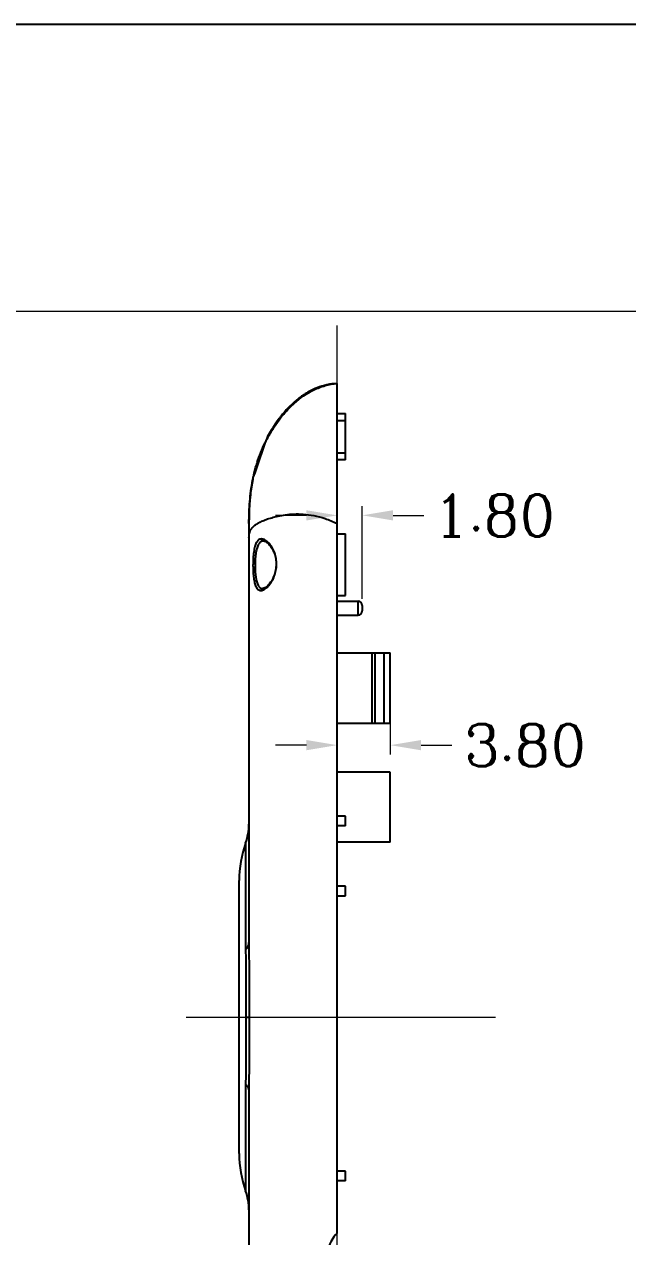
# Model space of a CAD drawing. Header units: millimetres. Extents: x -3610 to -2795, y 672 to 1276.
# Drawn here: x -2990.4 to -2947.3, y 841.1 to 927.7 of the extents above; entities that cross this region are included whole.
import ezdxf

# ---------------------------------------------------------------- set-up
doc = ezdxf.new("R2010")
doc.units = ezdxf.units.MM
doc.header["$MEASUREMENT"] = 0
doc.linetypes.add('CENTER', pattern=[50.8, 31.75, -6.35, 6.35, -6.35])
doc.layers.add('dim', color=7, linetype='Continuous')
doc.layers.add('moldbase', color=7, linetype='Continuous', lineweight=20)
doc.styles.add('ROMANC', font='romanc.shx', dxfattribs={"bigfont": 'gbcbig.shx'})
doc.dimstyles.new('YanXiu', dxfattribs={"dimtxt": 3, "dimasz": 2.2, "dimexe": 0.66, "dimexo": 0.66, "dimgap": 0.66, "dimtad": 0, "dimzin": 1, "dimdsep": 46, "dimtxsty": 'ROMANC', "dimcen": 0, "dimclrd": 256, "dimclre": 3, "dimclrt": 3, "dimazin": 0, "dimtfac": 1, "dimtofl": 0, "dimtmove": 0, "dimatfit": 3, "dimfxl": 0, "dimlwd": 5, "dimlwe": 5, "dimarcsym": 0})

# ---------------------------------------------------------------- blocks, each defined once
blk = doc.blocks.new('*D27')
at = {"layer": 'Defpoints', "color": 0, "transparency": 16777216}
for p in [(-1470.13, -1418.005), (-1471.93, -1422.652), (-1470.13, -1424.634)]:
    blk.add_point(p, dxfattribs=at)
at = {"layer": 'dim', "color": 3, "lineweight": 5, "transparency": 16777216}
for p, q in [((-1471.93, -1421.992), (-1471.93, -1417.345)), ((-1470.13, -1423.974), (-1470.13, -1417.345))]:
    blk.add_line(p, q, dxfattribs=at)
at = {"layer": 'dim', "lineweight": 5, "transparency": 16777216}
for p, q in [((-1474.13, -1418.005), (-1476.33, -1418.005)), ((-1467.93, -1418.005), (-1465.73, -1418.005))]:
    blk.add_line(p, q, dxfattribs=at)
at = {"layer": 'dim', "transparency": 16777216}
for points in [[(-1474.13, -1417.639), (-1474.13, -1418.372), (-1471.93, -1418.005)], [(-1467.93, -1417.639), (-1467.93, -1418.372), (-1470.13, -1418.005)]]:
    blk.add_solid(points, dxfattribs=at)
at = {"layer": 'dim', "color": 3, "transparency": 16777216, "insert": (-1460.713, -1418.005), "char_height": 3, "attachment_point": 5, "style": 'ROMANC'}
blk.add_mtext('1.80', dxfattribs=at)
blk = doc.blocks.new('*D28')
at = {"layer": 'Defpoints', "color": 0, "transparency": 16777216}
for p in [(-1471.93, -1430.59), (-1468.13, -1430.59), (-1468.13, -1434.417)]:
    blk.add_point(p, dxfattribs=at)
at = {"layer": 'dim', "color": 3, "lineweight": 5, "transparency": 16777216}
for p, q in [((-1471.93, -1431.25), (-1471.93, -1435.077)), ((-1468.13, -1431.25), (-1468.13, -1435.077))]:
    blk.add_line(p, q, dxfattribs=at)
at = {"layer": 'dim', "lineweight": 5, "transparency": 16777216}
for p, q in [((-1474.13, -1434.417), (-1476.33, -1434.417)), ((-1465.93, -1434.417), (-1463.73, -1434.417))]:
    blk.add_line(p, q, dxfattribs=at)
at = {"layer": 'dim', "transparency": 16777216}
for points in [[(-1474.13, -1434.05), (-1474.13, -1434.784), (-1471.93, -1434.417)], [(-1465.93, -1434.05), (-1465.93, -1434.784), (-1468.13, -1434.417)]]:
    blk.add_solid(points, dxfattribs=at)
at = {"layer": 'dim', "color": 3, "transparency": 16777216, "insert": (-1458.499, -1434.417), "char_height": 3, "attachment_point": 5, "style": 'ROMANC'}
blk.add_mtext('3.80', dxfattribs=at)
blk = doc.blocks.new('*D29')
at = {"layer": 'Defpoints', "color": 0, "transparency": 16777216}
for p in [(-1414.553, -1403.437), (-1414.553, -1416.134), (-1432.353, -1421.534)]:
    blk.add_point(p, dxfattribs=at)
at = {"layer": 'dim', "lineweight": 5, "transparency": 16777216}
for p, q in [((-1432.353, -1403.437), (-1621.624, -1403.437)), ((-1416.753, -1403.437), (-1430.153, -1403.437))]:
    blk.add_line(p, q, dxfattribs=at)
at = {"layer": 'dim', "color": 3, "lineweight": 5, "transparency": 16777216}
for p, q in [((-1432.353, -1420.874), (-1432.353, -1402.777)), ((-1414.553, -1415.474), (-1414.553, -1402.777))]:
    blk.add_line(p, q, dxfattribs=at)
at = {"layer": 'dim', "transparency": 16777216}
for points in [[(-1430.153, -1403.07), (-1430.153, -1403.804), (-1432.353, -1403.437)], [(-1416.753, -1403.07), (-1416.753, -1403.804), (-1414.553, -1403.437)]]:
    blk.add_solid(points, dxfattribs=at)
at = {"layer": 'dim', "color": 3, "transparency": 16777216, "insert": (-1628.07, -1403.437), "char_height": 3, "attachment_point": 5, "style": 'ROMANC'}
blk.add_mtext('17.80', dxfattribs=at)

msp = doc.modelspace()

# ---------------------------------------------------------------- linework, layer by layer
at = {"color": 7, "linetype": 'Continuous'}
for p, q in [((-2968.081, 841.36), (-2968.081, 902.059)), ((-2970.731, 901.068), (-2970.731, 901.064)), ((-2968.081, 899.909), (-2967.481, 899.909)), ((-2967.481, 896.609), (-2967.481, 899.909)), ((-2968.081, 899.409), (-2967.481, 899.409)), ((-2968.081, 897.109), (-2967.481, 897.109)), ((-2967.481, 896.609), (-2968.081, 896.609)), ((-2974.381, 892.059), (-2974.381, 862.132)), ((-2968.081, 891.309), (-2967.481, 891.309)), ((-2967.481, 886.909), (-2967.481, 891.309)), ((-2973.389, 887.409), (-2973.392, 887.409)), ((-2968.081, 886.909), (-2967.481, 886.909)), ((-2968.081, 886.509), (-2966.581, 886.509)), ((-2966.581, 885.509), (-2966.581, 886.509)), ((-2966.281, 886.209), (-2966.281, 885.809)), ((-2968.081, 885.509), (-2966.581, 885.509)), ((-2968.081, 882.809), (-2964.281, 882.809)), ((-2965.581, 877.809), (-2965.581, 882.809)), ((-2965.397, 882.809), (-2965.397, 877.809)), ((-2964.742, 882.809), (-2964.742, 877.809)), ((-2964.281, 877.809), (-2964.281, 882.809)), ((-2968.081, 877.809), (-2964.281, 877.809)), ((-2964.281, 874.309), (-2968.081, 874.309)), ((-2964.281, 869.309), (-2964.281, 874.309)), ((-2967.481, 871.159), (-2968.081, 871.159)), ((-2967.481, 870.459), (-2967.481, 871.159)), ((-2967.481, 870.459), (-2968.081, 870.459)), ((-2974.616, 869.228), (-2974.616, 861.609)), ((-2964.281, 869.309), (-2968.081, 869.309)), ((-2975.081, 847.059), (-2975.081, 866.559)), ((-2967.481, 866.159), (-2968.081, 866.159)), ((-2967.481, 865.459), (-2967.481, 866.159)), ((-2968.081, 865.459), (-2967.481, 865.459)), ((-2974.616, 852.009), (-2974.616, 844.391)), ((-2974.381, 851.487), (-2974.381, 821.559)), ((-2967.481, 845.809), (-2968.081, 845.809)), ((-2967.481, 845.109), (-2968.081, 845.109)), ((-2967.481, 845.109), (-2967.481, 845.809))]:
    msp.add_line(p, q, dxfattribs=at)
for centre, radius, start, end in [((-2966.581, 886.209), 0.3, 0, 89.99471), ((-2966.581, 885.809), 0.3, 270.00529, 0), ((-2978.381, 870.58), 4, 340.24553, 359.9999), ((-2967.186, 866.559), 7.895, 160.24561, 180), ((-2967.186, 847.059), 7.895, 180, 199.75439), ((-2978.381, 843.039), 4, 0.0001, 19.75447)]:
    msp.add_arc(centre, radius, start, end, dxfattribs=at)
for points in [[(-2974.381, 892.059), (-2974.367, 892.857), (-2974.322, 893.634), (-2974.119, 895.137), (-2973.953, 895.867), (-2973.737, 896.587), (-2973.466, 897.298), (-2973.135, 898.002), (-2972.74, 898.7), (-2972.278, 899.382), (-2971.749, 900.034), (-2971.151, 900.636), (-2969.74, 901.6), (-2968.935, 901.906), (-2968.513, 902.003), (-2968.081, 902.059)], [(-2968.081, 902.059), (-2968.813, 901.963), (-2969.506, 901.751), (-2970.075, 901.483), (-2970.457, 901.254), (-2970.667, 901.11), (-2970.731, 901.064)], [(-2970.731, 901.068), (-2971.043, 900.819), (-2971.641, 900.246), (-2972.179, 899.609), (-2972.274, 899.484)], [(-2972.274, 899.484), (-2973.063, 898.231), (-2973.114, 898.135)], [(-2972.531, 899.12), (-2972.762, 898.758)], [(-2972.531, 899.12), (-2972.762, 898.758)], [(-2972.274, 899.484), (-2972.531, 899.12)], [(-2972.274, 899.484), (-2972.531, 899.12)], [(-2973.114, 898.135), (-2974.094, 895.334)], [(-2973.047, 898.262), (-2973.114, 898.135)], [(-2973.047, 898.262), (-2973.114, 898.135)], [(-2972.762, 898.758), (-2973.047, 898.262)], [(-2972.762, 898.758), (-2973.047, 898.262)], [(-2974.094, 895.334), (-2974.264, 894.255)], [(-2974.094, 895.334), (-2974.137, 895.11)], [(-2974.094, 895.334), (-2974.137, 895.11)], [(-2974.137, 895.11), (-2974.259, 894.298), (-2974.333, 893.52), (-2974.372, 892.73), (-2974.381, 892.059)], [(-2974.215, 894.635), (-2974.259, 894.298)], [(-2974.137, 895.11), (-2974.215, 894.635)], [(-2974.308, 893.834), (-2974.333, 893.52)], [(-2974.259, 894.298), (-2974.308, 893.834)], [(-2974.381, 891.059), (-2974.367, 891.261), (-2974.322, 891.447), (-2974.241, 891.619), (-2974.121, 891.78), (-2973.956, 891.931), (-2973.741, 892.074), (-2973.473, 892.212), (-2973.145, 892.344), (-2972.754, 892.473), (-2972.296, 892.588), (-2971.77, 892.68), (-2971.173, 892.731), (-2970.502, 892.722), (-2969.757, 892.625), (-2968.945, 892.413), (-2968.518, 892.255), (-2968.081, 892.059)], [(-2974.372, 892.73), (-2974.381, 892.059)], [(-2974.362, 893.006), (-2974.372, 892.73)], [(-2974.333, 893.52), (-2974.362, 893.006)], [(-2973.486, 890.961), (-2973.693, 890.891), (-2973.848, 890.697), (-2973.957, 890.407), (-2974.034, 890.018), (-2974.078, 889.55), (-2974.092, 889.051), (-2974.077, 888.576), (-2974.039, 888.166), (-2973.976, 887.819), (-2973.878, 887.533), (-2973.731, 887.333), (-2973.532, 887.261)], [(-2973.349, 890.809), (-2973.487, 890.782), (-2973.577, 890.726), (-2973.658, 890.639), (-2973.723, 890.532), (-2973.78, 890.4), (-2973.827, 890.246), (-2973.866, 890.072), (-2973.92, 889.662), (-2973.943, 889.208), (-2973.938, 888.758), (-2973.908, 888.359), (-2973.854, 888.024), (-2973.818, 887.879), (-2973.775, 887.751), (-2973.721, 887.637), (-2973.66, 887.545), (-2973.581, 887.47), (-2973.493, 887.425), (-2973.394, 887.409)], [(-2973.314, 890.924), (-2973.486, 890.961)], [(-2973.349, 890.809), (-2973.36, 890.81), (-2973.398, 890.819), (-2973.43, 890.838), (-2973.455, 890.864), (-2973.465, 890.879), (-2973.472, 890.893), (-2973.478, 890.908), (-2973.483, 890.925), (-2973.486, 890.961)], [(-2973.345, 890.809), (-2973.2, 890.768), (-2972.962, 890.581), (-2972.743, 890.289), (-2972.575, 889.935), (-2972.471, 889.544), (-2972.439, 889.13), (-2972.483, 888.713), (-2972.601, 888.312), (-2972.781, 887.948), (-2973.007, 887.649), (-2973.245, 887.455), (-2973.389, 887.409)], [(-2973.238, 890.889), (-2973.314, 890.924)], [(-2973.291, 887.334), (-2973.023, 887.552), (-2972.767, 887.891), (-2972.57, 888.295), (-2972.451, 888.716), (-2972.408, 889.134), (-2972.439, 889.546), (-2972.542, 889.952), (-2972.724, 890.342), (-2972.969, 890.673), (-2973.238, 890.889)], [(-2973.394, 887.409), (-2973.445, 887.399), (-2973.471, 887.384), (-2973.482, 887.375), (-2973.492, 887.365), (-2973.501, 887.354), (-2973.51, 887.341), (-2973.523, 887.313), (-2973.532, 887.261)], [(-2973.532, 887.261), (-2973.291, 887.334)], [(-2974.616, 861.609), (-2974.486, 861.78), (-2974.407, 861.954), (-2974.381, 862.132)], [(-2974.616, 861.609), (-2974.612, 859.952), (-2974.605, 858.349), (-2974.602, 856.809)], [(-2974.381, 862.132), (-2974.375, 860.337), (-2974.366, 858.56), (-2974.362, 856.81)], [(-2974.602, 856.809), (-2974.605, 855.265), (-2974.612, 853.67), (-2974.616, 852.009)], [(-2974.602, 856.809), (-2974.48, 856.809), (-2974.4, 856.809), (-2974.362, 856.81)], [(-2974.362, 856.81), (-2974.366, 855.052), (-2974.375, 853.286), (-2974.381, 851.487)], [(-2974.616, 852.009), (-2974.486, 851.839), (-2974.407, 851.664), (-2974.381, 851.487)], [(-2968.081, 841.36), (-2968.218, 841.224), (-2968.741, 840.198), (-2968.741, 837.42), (-2968.218, 836.395), (-2968.081, 836.259)]]:
    msp.add_spline(points, degree=3, dxfattribs=at)
at = {"layer": 'dim', "color": 3}
msp.add_line((-3129.223, 927.709), (-2794.708, 927.709), dxfattribs=at)
at = {"layer": 'moldbase', "color": 1, "linetype": 'CENTER', "ltscale": 1.2}
for p, q in [((-2968.081, 807.137), (-2968.081, 906.24)), ((-2978.878, 856.809), (-2956.774, 856.809))]:
    msp.add_line(p, q, dxfattribs=at)

# ---------------------------------------------------------------- dimensions: what is measured, and where the dimension line sits
at = {"layer": 'dim', "color": 3}
dim = msp.add_linear_dim(base=(-2910.703, 907.207), p1=(-2928.503, 889.109), p2=(-2910.703, 894.51), dimstyle='YanXiu', dxfattribs=at)
dim.commit()
dim.dimension.update_dxf_attribs({"geometry": '*D29', "text_midpoint": (-3124.22, 907.207), "dimtype": 128, "insert": (-1496.151, 2310.644)})
for base, p1, p2, picture, middle in [((-2966.281, 892.638), (-2968.081, 887.991), (-2966.281, 886.009), '*D27', (-2956.864, 892.638)), ((-2964.281, 876.227), (-2968.081, 880.054), (-2964.281, 880.054), '*D28', (-2954.649, 876.227))]:
    dim = msp.add_linear_dim(base=base, p1=p1, p2=p2, dimstyle='YanXiu', dxfattribs=at)
    dim.commit()
    dim.dimension.update_dxf_attribs({"geometry": picture, "text_midpoint": middle, "insert": (-1496.151, 2310.644)})

doc.saveas('drawing.dxf')
